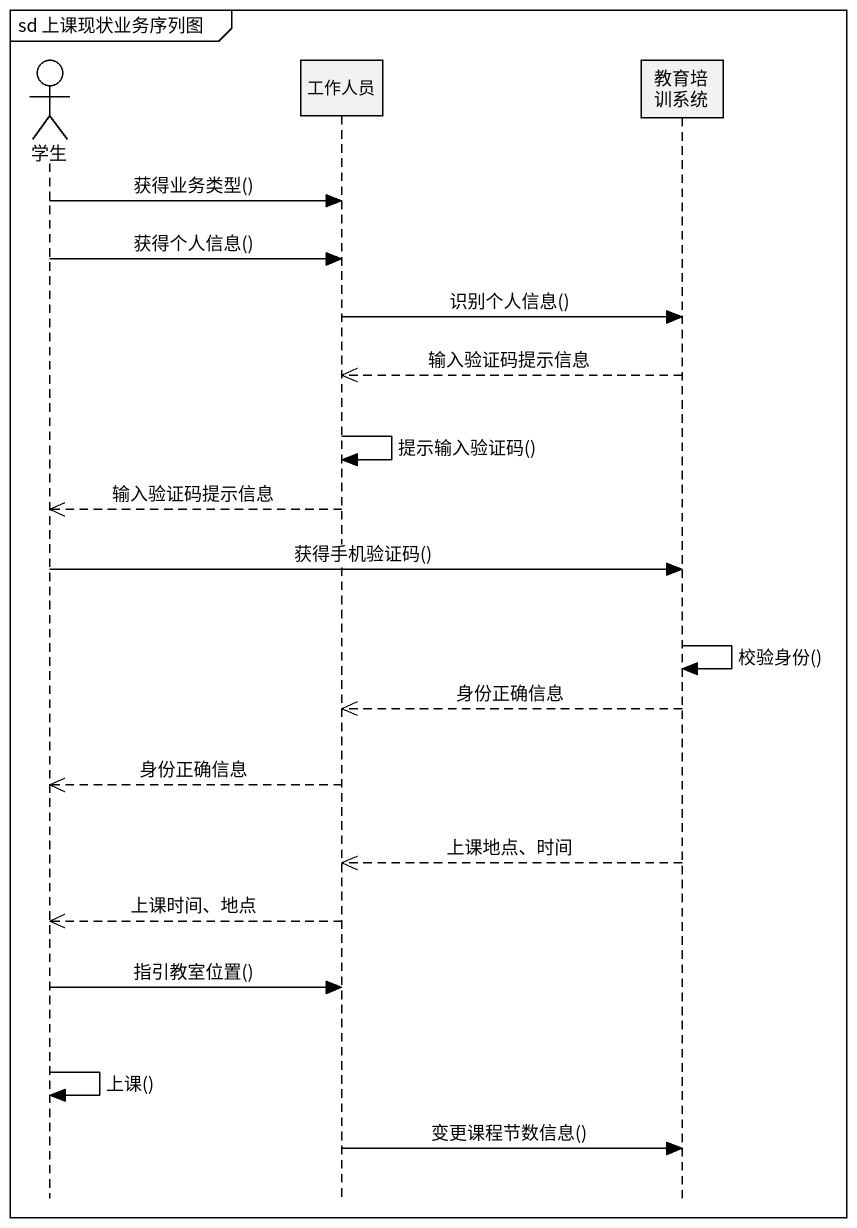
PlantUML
@startuml
mainframe sd 上课现状业务序列图
hide footbox
actor 学生
participant 工作人员
participant 教育培训系统

学生 -> 工作人员 : 获得业务类型()
学生 -> 工作人员 : 获得个人信息()
工作人员 -> 教育培训系统 : 识别个人信息()
教育培训系统 -->> 工作人员 : 输入验证码提示信息
工作人员 -> 工作人员 : 提示输入验证码()
工作人员 -->> 学生 : 输入验证码提示信息
学生 -> 教育培训系统 : 获得手机验证码()
教育培训系统 -> 教育培训系统 : 校验身份()
教育培训系统 -->> 工作人员 : 身份正确信息
工作人员 -->> 学生 : 身份正确信息
教育培训系统 -->> 工作人员 : 上课地点、时间
工作人员 -->> 学生 : 上课时间、地点
学生 -> 工作人员 : 指引教室位置()
学生 -> 学生 : 上课()
工作人员 -> 教育培训系统 : 变更课程节数信息()
@enduml
